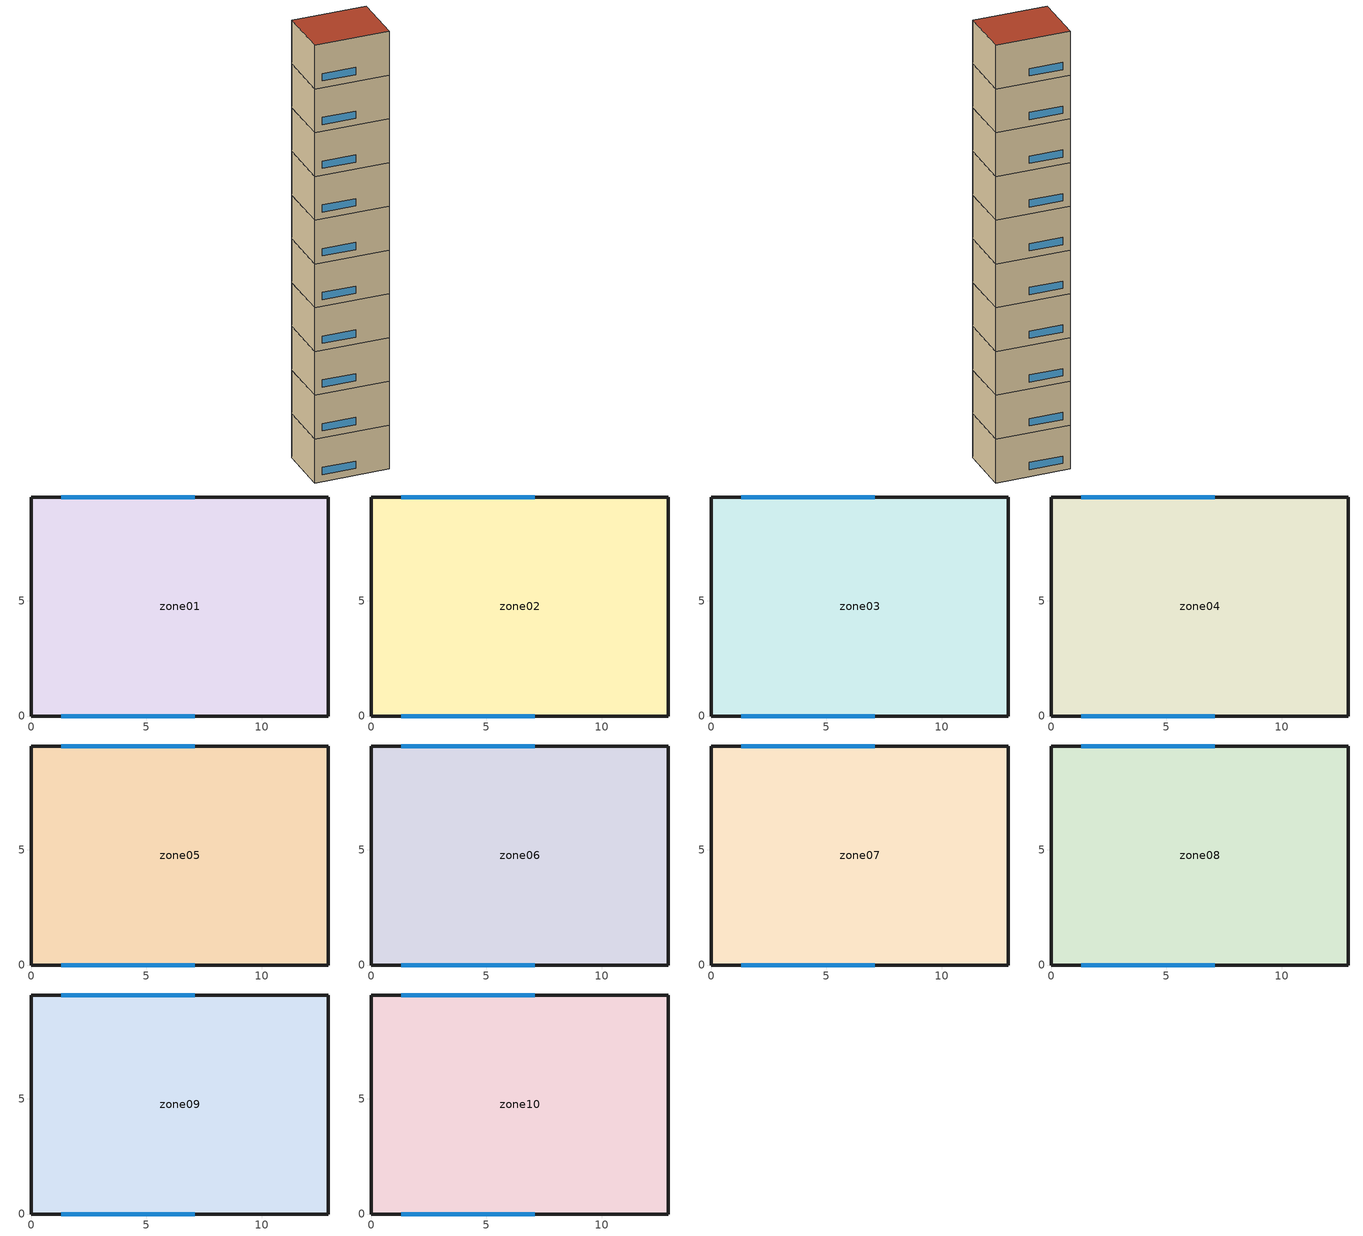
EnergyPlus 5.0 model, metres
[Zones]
zone01
 floor ground (GROUND_FLOOR): 0,0 0,9.5 12.9,9.5 12.9,0 z0
 wall outside (EXT_WALL): 12.9,0 12.9,9.5 0,9.5 0,0 12.9,0 z0:7.9
 window (EXT_WINDOW1): 1.3,0 7.1,0 / 7.1,9.5 1.3,9.5 z1.25:2.55
 ceiling to zone02 (ADJ_CEILING): 12.9,0 12.9,9.5 0,9.5 0,0 z7.9
zone02
 floor to zone01 (ADJ_CEILING): 0,0 0,9.5 12.9,9.5 12.9,0 z7.9
 wall outside (EXT_WALL): 12.9,0 12.9,9.5 0,9.5 0,0 12.9,0 z7.9:15.8
 window (EXT_WINDOW1): 1.3,0 7.1,0 / 7.1,9.5 1.3,9.5 z9.15:10.45
 ceiling to zone03 (ADJ_CEILING): 12.9,0 12.9,9.5 0,9.5 0,0 z15.8
zone03
 floor to zone02 (ADJ_CEILING): 0,0 0,9.5 12.9,9.5 12.9,0 z15.8
 wall outside (EXT_WALL): 12.9,0 12.9,9.5 0,9.5 0,0 12.9,0 z15.8:23.7
 window (EXT_WINDOW1): 1.3,0 7.1,0 / 7.1,9.5 1.3,9.5 z17.05:18.35
 ceiling to zone04 (ADJ_CEILING): 12.9,0 12.9,9.5 0,9.5 0,0 z23.7
zone04
 floor to zone03 (ADJ_CEILING): 0,0 0,9.5 12.9,9.5 12.9,0 z23.7
 wall outside (EXT_WALL): 12.9,0 12.9,9.5 0,9.5 0,0 12.9,0 z23.7:31.6
 window (EXT_WINDOW1): 1.3,0 7.1,0 / 7.1,9.5 1.3,9.5 z24.95:26.25
 ceiling to zone05 (ADJ_CEILING): 12.9,0 12.9,9.5 0,9.5 0,0 z31.6
zone05
 floor to zone04 (ADJ_CEILING): 0,0 0,9.5 12.9,9.5 12.9,0 z31.6
 wall outside (EXT_WALL): 12.9,0 12.9,9.5 0,9.5 0,0 12.9,0 z31.6:39.5
 window (EXT_WINDOW1): 1.3,0 7.1,0 / 7.1,9.5 1.3,9.5 z32.85:34.15
 ceiling to zone06 (ADJ_CEILING): 12.9,0 12.9,9.5 0,9.5 0,0 z39.5
zone06
 floor to zone05 (ADJ_CEILING): 0,0 0,9.5 12.9,9.5 12.9,0 z39.5
 wall outside (EXT_WALL): 12.9,0 12.9,9.5 0,9.5 0,0 12.9,0 z39.5:47.4
 window (EXT_WINDOW1): 1.3,0 7.1,0 / 7.1,9.5 1.3,9.5 z40.75:42.05
 ceiling to zone07 (ADJ_CEILING): 12.9,0 12.9,9.5 0,9.5 0,0 z47.4
zone07
 floor to zone06 (ADJ_CEILING): 0,0 0,9.5 12.9,9.5 12.9,0 z47.4
 wall outside (EXT_WALL): 12.9,0 12.9,9.5 0,9.5 0,0 12.9,0 z47.4:55.3
 window (EXT_WINDOW1): 1.3,0 7.1,0 / 7.1,9.5 1.3,9.5 z48.65:49.95
 ceiling to zone08 (ADJ_CEILING): 12.9,0 12.9,9.5 0,9.5 0,0 z55.3
zone08
 floor to zone07 (ADJ_CEILING): 0,0 0,9.5 12.9,9.5 12.9,0 z55.3
 wall outside (EXT_WALL): 12.9,0 12.9,9.5 0,9.5 0,0 12.9,0 z55.3:63.2
 window (EXT_WINDOW1): 1.3,0 7.1,0 / 7.1,9.5 1.3,9.5 z56.55:57.85
 ceiling to zone09 (ADJ_CEILING): 12.9,0 12.9,9.5 0,9.5 0,0 z63.2
zone09
 floor to zone08 (ADJ_CEILING): 0,0 0,9.5 12.9,9.5 12.9,0 z63.2
 wall outside (EXT_WALL): 12.9,0 12.9,9.5 0,9.5 0,0 12.9,0 z63.2:71.1
 window (EXT_WINDOW1): 1.3,0 7.1,0 / 7.1,9.5 1.3,9.5 z64.45:65.75
 ceiling to zone10 (ADJ_CEILING): 12.9,0 12.9,9.5 0,9.5 0,0 z71.1
zone10
 floor to zone09 (ADJ_CEILING): 0,0 0,9.5 12.9,9.5 12.9,0 z71.1
 wall outside (EXT_WALL): 12.9,0 12.9,9.5 0,9.5 0,0 12.9,0 z71.1:79
 window (EXT_WINDOW1): 1.3,0 7.1,0 / 7.1,9.5 1.3,9.5 z72.35:73.65
 roof outside (EXT_ROOF): 12.9,0 12.9,9.5 0,9.5 0,0 z79
[Building]
TRNSYS18: North Axis {deg}=0; Terrain=City; Loads Convergence Tolerance Value=0; Temperature Convergence Tolerance Value {deltaC}=0; Solar Distribution=FullInteriorAndExterior; Maximum Number of Warmup Days=0
[Site:Location]
not used: Latitude {deg}=0; Longitude {deg}=0; Time Zone {hr}=0; Elevation {m}=0
[Construction]
GROUND_FLOOR; EXT_WALL; EXT_ROOF; ADJ_CEILING; EXT_WINDOW1: 
[WindowProperty:ShadingControl]
ESHADE=0; ISHADE=INPUT 1*MAX_ISHADE : SHADECNTRL=ISHADE_INTERNAL
[SurfaceProperty:OtherSideCoefficients]
BOUNDARY=IDENTICAL; BOUNDARY=INPUT 1*TBOUNDARY; BOUNDARY=INPUT 1*TBOUNDARY_2; BOUNDARY=INPUT 1*TBOUNDARY_3; BOUNDARY=INPUT 1*TGROUND; BOUNDARY=20; BOUNDARY=15
[Zone] Multiplier=1
zone01; zone02; zone03; zone04; zone05; zone06; zone07; zone08; zone09; zone10
